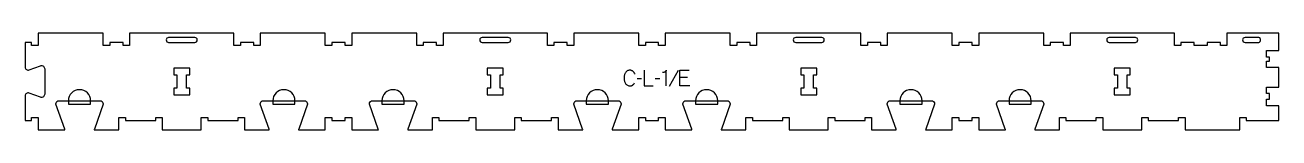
# Model space of a CAD drawing. Extents: x 0 to 2400, y 0 to 186.
import ezdxf

# ---------------------------------------------------------------- set-up
doc = ezdxf.new("R2010")
doc.units = 0
for name, color, linetype in [('1_ANYTOOL_1MMDEEP_LABELS_S', 2, 'CONTINUOUS'), ('3_ANYTOOL_CUTTHROUGH_INSID', 4, 'CONTINUOUS'), ('4_ANYTOOL_CUTTHROUGH_OUTSI', 5, 'CONTINUOUS'), ('5_ANYTOOL_HALF_MILL_9MM_IN', 3, 'CONTINUOUS')]:
    doc.layers.add(name, color=color, linetype=linetype)

msp = doc.modelspace()

# ---------------------------------------------------------------- linework, layer by layer
at = {"layer": '1_ANYTOOL_1MMDEEP_LABELS_S'}
for p, q in [((1179.868606, 98.136069), (1171.082891, 98.050355)), ((1214.75432, 98.136069), (1205.968606, 98.050355)), ((1249.597177, 113.778926), (1232.411463, 83.007498)), ((1267.682891, 100.321783), (1253.025748, 100.321783))]:
    msp.add_line(p, q, dxfattribs=at)
for points in [[(1167.225748, 106.750355, 0.059291), (1165.689588, 109.679772, 0.066881), (1163.475748, 112.128926, 0.04529), (1162.158763, 113.052804, 0.046757), (1160.695391, 113.719998, 0.04633), (1159.055479, 114.124329, 0.037303), (1157.368606, 114.250355, 0.054828), (1154.862965, 113.97477, 0.073548), (1152.520391, 113.077141, 0.073729), (1150.551069, 111.548908, 0.056205), (1149.032891, 109.557498, 0.033355), (1147.811722, 107.167622, 0.034965), (1146.927534, 104.634283, 0.034911), (1146.397507, 101.966276, 0.031589), (1146.225748, 99.250355, 0.032085), (1146.400252, 96.533726, 0.035383), (1146.938248, 93.866426, 0.035431), (1147.836737, 91.331269, 0.033598), (1149.075748, 88.943212, 0.058628), (1150.63795, 86.942327, 0.073381), (1152.659677, 85.423569, 0.072539), (1155.10565, 84.522515, 0.05208), (1157.711463, 84.250355, 0.033243), (1159.152838, 84.346291, 0.042283), (1160.561463, 84.657498, 0.042766), (1161.804159, 85.164587, 0.044269), (1162.940034, 85.878926, 0.055485), (1164.951829, 87.793827, 0.045948), (1166.540034, 90.078926)], [(1226.882891, 84.250355), (1226.882891, 114.293212, -0.057478), (1226.618868, 113.200244, -0.075801), (1226.07932, 112.219998, -0.075474), (1225.263867, 111.436123, -0.055107), (1224.268606, 110.886069, -0.039607), (1222.126365, 110.186557, -0.05918), (1219.897177, 109.921783)]]:
    msp.add_lwpolyline(points, format="xyb", dxfattribs=at)
for points in [[(1185.011463, 114.250355), (1185.011463, 84.250355), (1202.111463, 84.250355)], [(1271.968606, 84.250355), (1253.025748, 84.250355), (1253.025748, 114.250355), (1270.85432, 114.250355)]]:
    msp.add_lwpolyline(points, dxfattribs=at)
at = {"layer": '3_ANYTOOL_CUTTHROUGH_INSID'}
for points in [[(274.75, 177, 1), (274.75, 167.5), (324.75, 167.5, 1), (324.75, 177)], [(874.75, 177, 1), (874.75, 167.5), (924.75, 167.5, 1), (924.75, 177)], [(1474.75, 177, 1), (1474.75, 167.5), (1524.75, 167.5, 1), (1524.75, 177)], [(2074.75, 177, 1), (2074.75, 167.5), (2124.75, 167.5, 1), (2124.75, 177)], [(2334.75, 177, 1), (2334.75, 167.5), (2360.490349, 167.5, 0.12263), (2362.14544, 167.912125, 0.106401), (2363.459615, 169.019238, 0.09127), (2364.246664, 170.543392, 0.148392), (2364.246664, 173.956608, 0.09127), (2363.459615, 175.480762, 0.106401), (2362.14544, 176.587875, 0.12263), (2360.490349, 177)]]:
    msp.add_lwpolyline(points, format="xyb", close=True, dxfattribs=at)
for points in [[(290.5, 79.955747), (284.5, 79.955747), (284.5, 67.455747), (315, 67.455747), (315, 79.955747), (309, 79.955747), (309, 105.455747), (315, 105.455747), (315, 117.955747), (284.5, 117.955747), (284.5, 105.455747), (290.5, 105.455747)], [(890.5, 79.955747), (884.5, 79.955747), (884.5, 67.455747), (915, 67.455747), (915, 79.955747), (909, 79.955747), (909, 105.455747), (915, 105.455747), (915, 117.955747), (884.5, 117.955747), (884.5, 105.455747), (890.5, 105.455747)], [(1490.5, 79.955747), (1484.5, 79.955747), (1484.5, 67.455747), (1515, 67.455747), (1515, 79.955747), (1509, 79.955747), (1509, 105.455747), (1515, 105.455747), (1515, 117.955747), (1484.5, 117.955747), (1484.5, 105.455747), (1490.5, 105.455747)], [(2090.5, 79.955747), (2084.5, 79.955747), (2084.5, 67.455747), (2115, 67.455747), (2115, 79.955747), (2109, 79.955747), (2109, 105.455747), (2115, 105.455747), (2115, 117.955747), (2084.5, 117.955747), (2084.5, 105.455747), (2090.5, 105.455747)]]:
    msp.add_lwpolyline(points, close=True, dxfattribs=at)
at = {"layer": '4_ANYTOOL_CUTTHROUGH_OUTSI'}
msp.add_lwpolyline([(2399.5, 152), (2399.5, 185.5), (2300, 185.5), (2300, 161.75, -0.414214), (2299.75, 161.5), (2287.75, 161.5, -0.414214), (2287.5, 161.75), (2287.5, 167.5), (2262, 167.5), (2262, 161.75, -0.414214), (2261.75, 161.5), (2237.75, 161.5, -0.414214), (2237.5, 161.75), (2237.5, 167.5), (2212, 167.5), (2212, 161.75, -0.414214), (2211.75, 161.5), (2199.75, 161.5, -0.414214), (2199.5, 161.75), (2199.5, 185.5), (2000, 185.5), (2000, 161.75, -0.414214), (1999.75, 161.5), (1987.75, 161.5, -0.414214), (1987.5, 161.75), (1987.5, 167.5), (1962, 167.5), (1962, 161.75, -0.414214), (1961.75, 161.5), (1949.75, 161.5, -0.414214), (1949.5, 161.75), (1949.5, 185.5), (1825, 185.5), (1825, 161.75, -0.414214), (1824.75, 161.5), (1812.75, 161.5, -0.414214), (1812.5, 161.75), (1812.5, 167.5), (1787, 167.5), (1787, 161.75, -0.414214), (1786.75, 161.5), (1774.75, 161.5, -0.414214), (1774.5, 161.75), (1774.5, 185.5), (1650, 185.5), (1650, 161.75, -0.414214), (1649.75, 161.5), (1637.75, 161.5, -0.414214), (1637.5, 161.75), (1637.5, 167.5), (1612, 167.5), (1612, 161.75, -0.414214), (1611.75, 161.5), (1599.75, 161.5, -0.414214), (1599.5, 161.75), (1599.5, 185.5), (1400, 185.5), (1400, 161.75, -0.414214), (1399.75, 161.5), (1387.75, 161.5, -0.414214), (1387.5, 161.75), (1387.5, 167.5), (1362, 167.5), (1362, 161.75, -0.414214), (1361.75, 161.5), (1349.75, 161.5, -0.414214), (1349.5, 161.75), (1349.5, 185.5), (1225, 185.5), (1225, 161.75, -0.414214), (1224.75, 161.5), (1212.75, 161.5, -0.414214), (1212.5, 161.75), (1212.5, 167.5), (1187, 167.5), (1187, 161.75, -0.414214), (1186.75, 161.5), (1174.75, 161.5, -0.414214), (1174.5, 161.75), (1174.5, 185.5), (1050, 185.5), (1050, 161.75, -0.414214), (1049.75, 161.5), (1037.75, 161.5, -0.414214), (1037.5, 161.75), (1037.5, 167.5), (1012, 167.5), (1012, 161.75, -0.414214), (1011.75, 161.5), (999.75, 161.5, -0.414214), (999.5, 161.75), (999.5, 185.5), (800, 185.5), (800, 161.75, -0.414214), (799.75, 161.5), (787.75, 161.5, -0.414214), (787.5, 161.75), (787.5, 167.5), (762, 167.5), (762, 161.75, -0.414214), (761.75, 161.5), (749.75, 161.5, -0.414214), (749.5, 161.75), (749.5, 185.5), (625, 185.5), (625, 161.75, -0.414214), (624.75, 161.5), (612.75, 161.5, -0.414214), (612.5, 161.75), (612.5, 167.5), (587, 167.5), (587, 161.75, -0.414214), (586.75, 161.5), (574.75, 161.5, -0.414214), (574.5, 161.75), (574.5, 185.5), (450, 185.5), (450, 161.75, -0.414214), (449.75, 161.5), (437.75, 161.5, -0.414214), (437.5, 161.75), (437.5, 167.5), (412, 167.5), (412, 161.75, -0.414214), (411.75, 161.5), (399.75, 161.5, -0.414214), (399.5, 161.75), (399.5, 185.5), (200, 185.5), (200, 161.75, -0.414214), (199.75, 161.5), (187.75, 161.5, -0.414214), (187.5, 161.75), (187.5, 167.5), (162, 167.5), (162, 161.75, -0.414214), (161.75, 161.5), (149.75, 161.5, -0.414214), (149.5, 161.75), (149.5, 185.5), (25, 185.5), (25, 161.75, -0.414214), (24.75, 161.5), (12.75, 161.5, -0.414214), (12.5, 161.75), (12.5, 167.5), (0, 167.5), (0, 120.363046, 0.522099), (7.742633, 114.969354), (29.439144, 122.984861, -0.015611), (29.453945, 122.98981, -0.237077), (34.980539, 122.017725, -0.237079), (37.499723, 117.003396), (37.500179, 68.497311, -0.237079), (34.980994, 63.482979, -0.237079), (29.454254, 62.510896, -0.015604), (29.439459, 62.515843), (7.742542, 70.531086, 0.522094), (0, 65.13736), (0, 18), (12.5, 18), (12.5, 23.75, -0.414214), (12.75, 24), (24.75, 24, -0.414214), (25, 23.75), (25, 0), (76.097479, 0, 0.06141), (75.862569, 1.39487), (58.967035, 49.667412, -0.084368), (58.953, 49.75, -0.414214), (65.203, 56), (143.203, 56, -0.414214), (149.453, 49.75, -0.084368), (149.438965, 49.667412), (132.539852, 1.383805, 0.061178), (132.308437, 0), (179.5, 0), (179.5, 23.75, -0.414214), (179.75, 24), (191.75, 24, -0.414214), (192, 23.75), (192, 18), (250, 18), (250, 23.75, -0.414214), (250.25, 24), (262.25, 24, -0.414214), (262.5, 23.75), (262.5, 0), (337, 0), (337, 23.75, -0.414214), (337.25, 24), (349.25, 24, -0.414214), (349.5, 23.75), (349.5, 18), (407.5, 18), (407.5, 23.75, -0.414214), (407.75, 24), (419.75, 24, -0.414214), (420, 23.75), (420, 0), (449.75, 0), (467.191563, 0, 0.061784), (466.956569, 1.39487), (450.061035, 49.667412, -0.084368), (450.047, 49.75, -0.414214), (456.297, 56), (534.297, 56, -0.414214), (540.547, 49.75, -0.084368), (540.532965, 49.667412), (523.633852, 1.383805, 0.0608), (523.402521, 0), (574.5, 0), (574.5, 23.75, -0.414214), (574.75, 24), (586.75, 24, -0.414214), (587, 23.75), (587, 18), (612.5, 18), (612.5, 23.75, -0.414214), (612.75, 24), (624.75, 24, -0.414214), (625, 23.75), (625, 0), (676.097563, 0, 0.061784), (675.862569, 1.39487), (658.967035, 49.667412, -0.084368), (658.953, 49.75, -0.414214), (665.203, 56), (743.203, 56, -0.414214), (749.453, 49.75, -0.084368), (749.438965, 49.667412), (732.539852, 1.383805, 0.0608), (732.308521, 0), (779.5, 0), (779.5, 23.75, -0.414214), (779.75, 24), (791.75, 24, -0.414214), (792, 23.75), (792, 18), (850, 18), (850, 23.75, -0.414214), (850.25, 24), (862.25, 24, -0.414214), (862.5, 23.75), (862.5, 0), (937, 0), (937, 23.75, -0.414214), (937.25, 24), (949.25, 24, -0.414214), (949.5, 23.75), (949.5, 18), (1007.5, 18), (1007.5, 23.75, -0.414214), (1007.75, 24), (1019.75, 24, -0.414214), (1020, 23.75), (1020, 0), (1067.191563, 0, 0.061784), (1066.956569, 1.39487), (1050.061035, 49.667412, -0.084368), (1050.047, 49.75, -0.414214), (1056.297, 56), (1134.297, 56, -0.414214), (1140.547, 49.75, -0.084368), (1140.532965, 49.667412), (1123.633852, 1.383805, 0.0608), (1123.402521, 0), (1174.5, 0), (1174.5, 23.75, -0.414214), (1174.75, 24), (1186.75, 24, -0.414214), (1187, 23.75), (1187, 18), (1212.5, 18), (1212.5, 23.75, -0.414214), (1212.75, 24), (1224.75, 24, -0.414214), (1225, 23.75), (1225, 0), (1276.097563, 0, 0.061784), (1275.862569, 1.39487), (1258.967035, 49.667412, -0.084368), (1258.953, 49.75, -0.414214), (1265.203, 56), (1343.203, 56, -0.414214), (1349.453, 49.75, -0.084368), (1349.438965, 49.667412), (1332.539852, 1.383805, 0.0608), (1332.308521, 0), (1379.5, 0), (1379.5, 23.75, -0.414214), (1379.75, 24), (1391.75, 24, -0.414214), (1392, 23.75), (1392, 18), (1450, 18), (1450, 23.75, -0.414214), (1450.25, 24), (1462.25, 24, -0.414214), (1462.5, 23.75), (1462.5, 0), (1537, 0), (1537, 23.75, -0.414214), (1537.25, 24), (1549.25, 24, -0.414214), (1549.5, 23.75), (1549.5, 18), (1607.5, 18), (1607.5, 23.75, -0.414214), (1607.75, 24), (1619.75, 24, -0.414214), (1620, 23.75), (1620, 0), (1667.191563, 0, 0.061784), (1666.956569, 1.39487), (1650.061035, 49.667412, -0.084368), (1650.047, 49.75, -0.414214), (1656.297, 56), (1734.297, 56, -0.414214), (1740.547, 49.75, -0.084368), (1740.532965, 49.667412), (1723.633852, 1.383805, 0.0608), (1723.402521, 0), (1774.5, 0), (1774.5, 23.75, -0.414214), (1774.75, 24), (1786.75, 24, -0.414214), (1787, 23.75), (1787, 18), (1812.5, 18), (1812.5, 23.75, -0.414214), (1812.75, 24), (1824.75, 24, -0.414214), (1825, 23.75), (1825, 0), (1876.097563, 0, 0.061784), (1875.862569, 1.39487), (1858.967035, 49.667412, -0.084368), (1858.953, 49.75, -0.414214), (1865.203, 56), (1943.203, 56, -0.414214), (1949.453, 49.75, -0.084368), (1949.438965, 49.667412), (1932.539852, 1.383805, 0.0608), (1932.308521, 0), (1979.5, 0), (1979.5, 23.75, -0.414214), (1979.75, 24), (1991.75, 24, -0.414214), (1992, 23.75), (1992, 18), (2050, 18), (2050, 23.75, -0.414214), (2050.25, 24), (2062.25, 24, -0.414214), (2062.5, 23.75), (2062.5, 0), (2137, 0), (2137, 23.75, -0.414214), (2137.25, 24), (2149.25, 24, -0.414214), (2149.5, 23.75), (2149.5, 18), (2207.5, 18), (2207.5, 23.75, -0.414214), (2207.75, 24), (2219.75, 24, -0.414214), (2220, 23.75), (2220, 0), (2249.75, 0), (2324.5, 0), (2324.5, 23.75, -0.414214), (2324.75, 24), (2336.75, 24, -0.414214), (2337, 23.75), (2337, 18), (2399.5, 18), (2399.5, 46.5), (2375.75, 46.5, -0.414214), (2375.5, 46.75), (2375.5, 58.75, -0.414214), (2375.75, 59), (2381.5, 59), (2381.5, 69.5), (2375.75, 69.5, -0.414214), (2375.5, 69.75), (2375.5, 81.75, -0.414214), (2375.75, 82), (2399.5, 82), (2399.5, 119.411), (2375.75, 119.411, -0.414214), (2375.5, 119.661), (2375.5, 131.661, -0.414214), (2375.75, 131.911), (2381.5, 131.911), (2381.5, 139.5), (2375.75, 139.5, -0.414214), (2375.5, 139.75), (2375.5, 151.75, -0.414214), (2375.75, 152)], format="xyb", close=True, dxfattribs=at)
at = {"layer": '5_ANYTOOL_HALF_MILL_9MM_IN'}
for points in [[(125.453, 55.5), (125.453, 55.75, 1), (82.953, 55.75), (82.953, 49.5), (125.453, 49.5)], [(516.547, 55.75, 1), (474.047, 55.75), (474.047, 49.5), (516.547, 49.5)], [(725.453, 55.75, 1), (682.953, 55.75), (682.953, 49.5), (725.453, 49.5)], [(1116.547, 55.75, 1), (1074.047, 55.75), (1074.047, 49.5), (1116.547, 49.5)], [(1325.453, 55.75, 1), (1282.953, 55.75), (1282.953, 49.5), (1325.453, 49.5)], [(1716.547, 55.75, 1), (1674.047, 55.75), (1674.047, 49.5), (1716.547, 49.5)], [(1925.453, 55.75, 1), (1882.953, 55.75), (1882.953, 49.5), (1925.453, 49.5)]]:
    msp.add_lwpolyline(points, format="xyb", close=True, dxfattribs=at)

doc.saveas('drawing.dxf')
